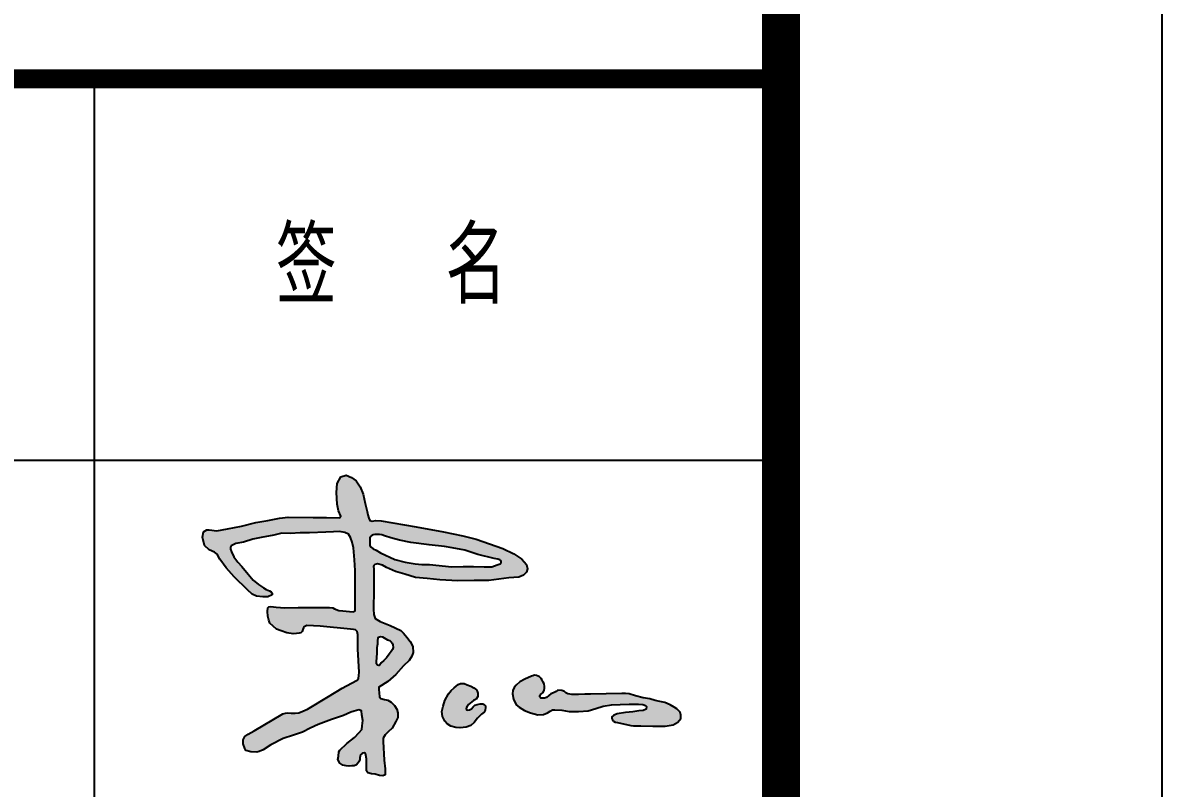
# Model space of a CAD drawing. Extents: x -427546 to -314919, y 698702 to 968782.
# Drawn here: x -356234 to -353246, y 907186 to 909193 of the extents above; entities that cross this region are included whole.
import ezdxf

# ---------------------------------------------------------------- set-up
doc = ezdxf.new("R2010")
doc.units = 0
doc.header["$LTSCALE"] = 1000
doc.header["$MEASUREMENT"] = 0
doc.layers.get('0').update_dxf_attribs({"linetype": 'CONTINUOUS'})
for name, color, linetype in [('PUB_TEXT', 7, 'CONTINUOUS'), ('PUB_TITLE', 4, 'CONTINUOUS'), ('TWT_TITLE', 7, 'CONTINUOUS')]:
    doc.layers.add(name, color=color, linetype=linetype)
doc.styles.add('TQ', font='txt.shx', dxfattribs={"width": 0.8, "bigfont": 'hztxt.shx'})

msp = doc.modelspace()

# ---------------------------------------------------------------- hatches: boundary and pattern name
h = msp.add_hatch(color=7)
h.paths.add_polyline_path([(-355313.2, 907760.7), (-355314.3, 907766.7), (-355313.4, 907770.1), (-355310.5, 907772.7), (-355304, 907774.2), (-355290.5, 907770.5), (-355279.9, 907764.7), (-355257.1, 907754.4), (-355232.6, 907746.6), (-355204.6, 907738.3), (-355173.9, 907735.7), (-355140.6, 907732), (-355093.3, 907729.4), (-355050.7, 907730), (-355011.8, 907730.5), (-354959.8, 907737), (-354933, 907739.5), (-354921.1, 907744.4), (-354912.9, 907752.2), (-354910.8, 907760.9), (-354913.3, 907772.3), (-354925.2, 907786.3), (-354946.6, 907800.6), (-354975.2, 907814.7), (-355010.3, 907826.9), (-355045.3, 907838.6), (-355080.4, 907847.3), (-355130.8, 907858.4), (-355202.8, 907871.4), (-355294.4, 907887.2), (-355308.6, 907887.7), (-355318.1, 907886.3), (-355323.6, 907888), (-355326.4, 907894.1), (-355329.3, 907902.8), (-355331.4, 907911), (-355335.9, 907932.3), (-355341.6, 907957), (-355349.5, 907976.3), (-355359.7, 907991.9), (-355371.7, 908000.9), (-355386.5, 908006.6), (-355400, 908002.1), (-355409.9, 907984.5), (-355411.1, 907961.1), (-355409.8, 907930.4), (-355406.6, 907913.5), (-355400.4, 907899.3), (-355403.7, 907894.6), (-355438, 907895.5), (-355472.2, 907896), (-355537.9, 907896.9), (-355561.1, 907893.6), (-355591.1, 907887.6), (-355623, 907882.1), (-355660.9, 907872.8), (-355696.9, 907865.5), (-355725.6, 907860.4), (-355745.5, 907863.1), (-355751.5, 907863.1), (-355760.3, 907858.1), (-355763, 907844.2), (-355757.4, 907822.3), (-355745.4, 907810.8), (-355731.6, 907804.8), (-355724.6, 907799.3), (-355717.7, 907786.3), (-355700.6, 907763.7), (-355679.8, 907740.2), (-355644.9, 907705.5), (-355632.9, 907694.6), (-355621.2, 907689.1), (-355604.3, 907687.7), (-355591.2, 907687.7), (-355579.9, 907692.4), (-355580.1, 907693.9), (-355580.3, 907695), (-355581.1, 907697.8), (-355582.9, 907701), (-355587, 907703.7), (-355595.7, 907706.9), (-355603.3, 907711.5), (-355616.2, 907720.1), (-355629.6, 907731.6), (-355643.4, 907747.3), (-355660.1, 907766.7), (-355670.2, 907778.2), (-355680.3, 907792.7), (-355686.7, 907805.5), (-355689.6, 907812.4), (-355689.6, 907818.1), (-355687.3, 907821.5), (-355675.4, 907827.7), (-355655.6, 907831.3), (-355630.7, 907838.6), (-355608.9, 907843.3), (-355576.1, 907849), (-355554.8, 907854.7), (-355531.8, 907853.6), (-355506.9, 907855.2), (-355482.5, 907855.7), (-355439.8, 907857.3), (-355419.1, 907858.3), (-355403.5, 907859.3), (-355389.4, 907856.2), (-355380.1, 907851.5), (-355374.4, 907843.2), (-355370.2, 907831.3), (-355367.1, 907815.7), (-355364.5, 907784.6), (-355362.4, 907756.5), (-355362.2, 907667.3), (-355362.5, 907650.8), (-355366.2, 907647.9), (-355376.9, 907649.4), (-355395.1, 907650.5), (-355405.5, 907652), (-355416.8, 907656), (-355421.4, 907658.9), (-355429.6, 907660), (-355473.2, 907660), (-355511.7, 907659.4), (-355547, 907659.1), (-355569.5, 907660.8), (-355583.4, 907662.3), (-355588.9, 907661.7), (-355591.8, 907658.8), (-355592.1, 907648.7), (-355591.8, 907637.1), (-355588.9, 907626.2), (-355586.3, 907618.9), (-355577.9, 907610.3), (-355568.9, 907603.1), (-355556.5, 907598.4), (-355542.1, 907593.2), (-355524.7, 907590.7), (-355516.2, 907591.3), (-355509, 907592), (-355504.9, 907592.9), (-355501.9, 907596.3), (-355499.8, 907602.1), (-355498.4, 907606.1), (-355496.5, 907609), (-355489.1, 907612.8), (-355454.5, 907611), (-355374.3, 907602.7), (-355367, 907602.2), (-355361.6, 907600.7), (-355356.9, 907596.6), (-355355.6, 907588.3), (-355355.1, 907550.4), (-355352.3, 907490.4), (-355352.5, 907481.4), (-355353.3, 907473.7), (-355357.4, 907469.3), (-355372.2, 907461.1), (-355396.5, 907447.9), (-355432.3, 907425.8), (-355487.5, 907393.2), (-355499.9, 907387.6), (-355510.4, 907383.1), (-355520, 907382.8), (-355530.6, 907382.4), (-355539.3, 907383.2), (-355545.1, 907382.6), (-355551.9, 907380.5), (-355627.6, 907336.3), (-355643.5, 907327.5), (-355652, 907321.1), (-355656.1, 907312.1), (-355656.1, 907302.1), (-355652, 907290), (-355648.9, 907284.1), (-355636, 907281.1), (-355620.6, 907280.5), (-355614.2, 907281.6), (-355603.6, 907286.1), (-355583.8, 907299), (-355551.4, 907315.8), (-355524.3, 907324.8), (-355500.9, 907333), (-355480.7, 907343.3), (-355459.4, 907352.7), (-355424.4, 907365.8), (-355393.1, 907376.5), (-355373.8, 907385.5), (-355364.8, 907387.6), (-355352.8, 907390.9), (-355345.9, 907388.8), (-355344.6, 907378.5), (-355342.6, 907362.9), (-355343.8, 907349), (-355345, 907339.9), (-355351.6, 907331.3), (-355364.4, 907318.6), (-355384.1, 907302.6), (-355403.1, 907285.7), (-355405.6, 907281.2), (-355406.6, 907270), (-355407.9, 907261.1), (-355402.7, 907251), (-355395.1, 907246), (-355386, 907244.2), (-355378.2, 907243), (-355371.3, 907243.9), (-355365.4, 907244.6), (-355359.2, 907246.9), (-355355.6, 907251.2), (-355352.6, 907254.4), (-355350.3, 907261.1), (-355350.3, 907264.9), (-355349.6, 907269.3), (-355348.2, 907273.2), (-355344.3, 907276.6), (-355342.5, 907277.7), (-355339.3, 907278.7), (-355335.7, 907276.8), (-355334.5, 907272), (-355333.1, 907262.9), (-355333, 907252.3), (-355332.7, 907237.7), (-355332.7, 907231.2), (-355329.1, 907226), (-355320, 907223.4), (-355309.9, 907222.1), (-355298.9, 907218.9), (-355290.1, 907217.9), (-355283.4, 907221), (-355283.4, 907236.7), (-355286.7, 907259), (-355288.9, 907307.7), (-355289.3, 907316.9), (-355284.2, 907325.3), (-355276.2, 907333.6), (-355265.2, 907343.1), (-355255.7, 907360.7), (-355250.9, 907371), (-355250.2, 907383.4), (-355253.1, 907393.2), (-355259.3, 907402.7), (-355268.3, 907411), (-355276.7, 907416.4), (-355285.3, 907418.2), (-355295.5, 907421.3), (-355298.4, 907425.4), (-355299.5, 907435.5), (-355300.4, 907444.5), (-355300.8, 907450.5), (-355276.8, 907465.1), (-355255.8, 907483.8), (-355235.7, 907507), (-355221.1, 907520.9), (-355213.8, 907531.5), (-355210.5, 907541.4), (-355211.2, 907557.2), (-355217.8, 907570), (-355226.9, 907582), (-355235.7, 907592.2), (-355242.3, 907599.2), (-355270.9, 907612), (-355297.2, 907623.1), (-355309.9, 907630.5), (-355313.4, 907641.5), (-355314.6, 907655), (-355313.2, 907705.9)])
h.paths.add_polyline_path([(-355296.1, 907803.2), (-355307.6, 907809.6), (-355315.3, 907813.5), (-355320.8, 907817.4), (-355323.6, 907822.2), (-355324, 907829), (-355324.2, 907842.7), (-355322.8, 907844.5), (-355321.5, 907846.6), (-355318.9, 907848.7), (-355314.9, 907850), (-355311.1, 907850.8), (-355304.3, 907851.1), (-355299, 907851), (-355292.6, 907850), (-355285.6, 907847.8), (-355268.9, 907842.7), (-355246.3, 907836.2), (-355216.7, 907829.8), (-355168.4, 907823.6), (-355127.9, 907819.5), (-355108.2, 907816.4), (-355074.9, 907809.6), (-355040.6, 907798.7), (-354998.2, 907787.9), (-354988, 907786.1), (-354982.7, 907784.4), (-354980.1, 907782.8), (-354979.5, 907780.2), (-354979.3, 907777.9), (-354982.3, 907774.1), (-354989.8, 907771.9), (-355004.2, 907766.5), (-355023.9, 907766.3), (-355052, 907766.9), (-355078.9, 907766.9), (-355109.2, 907766.3), (-355167.2, 907772.7), (-355187.7, 907772.7), (-355205.2, 907773.9), (-355230.9, 907778.6), (-355258.4, 907785.6)], flags=16)
h.paths.add_polyline_path([(-355298.9, 907582.6), (-355295.7, 907583.2), (-355291, 907582.6), (-355277.4, 907575), (-355271.9, 907572.7), (-355268.3, 907569.7), (-355265.3, 907566.1), (-355263.9, 907561.5), (-355263.2, 907554.4), (-355264.8, 907549.4), (-355267.8, 907544.1), (-355273.1, 907537.3), (-355280.4, 907527.7), (-355287.5, 907520.6), (-355293.9, 907514.2), (-355297.8, 907509.4), (-355300.5, 907507.8), (-355303.5, 907507.9), (-355305, 907508.8), (-355306.4, 907511.4), (-355306.5, 907516.9), (-355305, 907539.9), (-355304.4, 907553.5), (-355303.8, 907559.6), (-355303.1, 907563.9), (-355303, 907573.1), (-355302.5, 907579.5), (-355301.4, 907581.7)], flags=16)
h = msp.add_hatch(color=7)
h.paths.add_polyline_path([(-355031.5, 907379.6), (-355024.3, 907385), (-355021.8, 907390.6), (-355020.2, 907397.6), (-355020.7, 907401.9), (-355023.8, 907405.5), (-355027.9, 907407.3), (-355034.9, 907406.6), (-355042.1, 907404.8), (-355048.5, 907403.7), (-355052.9, 907399.1), (-355057, 907393.7), (-355062.4, 907390.9), (-355067, 907389.9), (-355070.1, 907391.4), (-355071.1, 907395.3), (-355069.1, 907399.9), (-355065.2, 907405), (-355052.3, 907415.7), (-355045.4, 907419.5), (-355040.9, 907426.1), (-355041.1, 907434.6), (-355042.1, 907440.1), (-355044, 907443.7), (-355051.1, 907448.8), (-355059.4, 907452.9), (-355069, 907456.9), (-355076.9, 907460.2), (-355086.1, 907460.2), (-355092, 907457.5), (-355097.3, 907453.3), (-355102.7, 907448.5), (-355110.4, 907442), (-355117.6, 907432.8), (-355127.2, 907415.9), (-355132, 907400.6), (-355135.1, 907387.2), (-355133.6, 907374.1), (-355127.4, 907361.8), (-355121.2, 907354.1), (-355111.7, 907348), (-355098.4, 907345.1), (-355086.8, 907343.6), (-355071.6, 907345.4), (-355058.8, 907349.8), (-355050.3, 907358), (-355041.8, 907369.5)])
h.paths.add_polyline_path([(-354550.6, 907410.5), (-354563.8, 907413.1), (-354575.8, 907416), (-354589.4, 907420.4), (-354606.9, 907422.9), (-354627.4, 907428), (-354643.5, 907432.8), (-354653.3, 907434.2), (-354662.8, 907434.2), (-354745.2, 907432.3), (-354759.8, 907432.3), (-354776.3, 907431.3), (-354793.8, 907431), (-354804.3, 907433.3), (-354809.5, 907435.4), (-354813.8, 907439.2), (-354820.5, 907442.3), (-354830.6, 907442.6), (-354835.2, 907439), (-354841.9, 907436.2), (-354849.1, 907433.3), (-354854.7, 907428.4), (-354860.5, 907423.3), (-354866.1, 907421.6), (-354870.3, 907422.1), (-354875.3, 907421.9), (-354877.8, 907425.2), (-354878.1, 907428.8), (-354876.1, 907431.6), (-354872.5, 907433.8), (-354870, 907436), (-354866.4, 907442.2), (-354865.9, 907448.3), (-354866.2, 907452.8), (-354867, 907459.5), (-354869.1, 907464), (-354872.3, 907469.1), (-354874.6, 907473.5), (-354878.6, 907477.5), (-354882.3, 907479.9), (-354886.5, 907481.4), (-354892.2, 907482.3), (-354894.6, 907481.5), (-354896.9, 907480.3), (-354899.7, 907479.4), (-354917.2, 907471.4), (-354930.4, 907464.8), (-354939.9, 907456), (-354945.3, 907449.8), (-354948.6, 907442.2), (-354950.1, 907433), (-354947.5, 907419.5), (-354940.2, 907404.6), (-354932.2, 907398), (-354918.7, 907389.2), (-354902.6, 907383.4), (-354883.6, 907378.3), (-354868.2, 907379), (-354858, 907383), (-354851, 907388.1), (-354844.5, 907391.4), (-354838.6, 907391.4), (-354820.7, 907390.7), (-354801.2, 907387), (-354777, 907386.6), (-354751.6, 907388.4), (-354731.1, 907394.7), (-354711.8, 907401.2), (-354690.2, 907404.1), (-354667.4, 907405.2), (-354644.1, 907405.8), (-354619.5, 907406.2), (-354608.2, 907404.8), (-354601, 907402.5), (-354598.1, 907399.6), (-354599.5, 907392.7), (-354606.9, 907389.7), (-354618.6, 907388.2), (-354634.5, 907386), (-354653.4, 907383.8), (-354675.6, 907380.3), (-354681.5, 907378.2), (-354685.2, 907376.2), (-354689.7, 907372.4), (-354689.3, 907368.3), (-354687.9, 907365.3), (-354684.7, 907361.6), (-354680.7, 907358.9), (-354674.7, 907358.3), (-354639.7, 907349.7), (-354632.5, 907348.8), (-354613.1, 907349.2), (-354582.1, 907348.1), (-354549.2, 907348.1), (-354528.3, 907351.7), (-354515.9, 907358.7), (-354508.6, 907368.5), (-354507.9, 907377.3), (-354509.7, 907385), (-354518.5, 907394.1), (-354526.1, 907398.5), (-354536.4, 907404.3)])

# ---------------------------------------------------------------- linework, layer by layer
for points in [[(-355579.9, 907692.4), (-355591.2, 907687.7), (-355604.3, 907687.7), (-355621.2, 907689.1), (-355632.9, 907694.6), (-355644.9, 907705.5), (-355679.8, 907740.2), (-355700.6, 907763.7), (-355717.7, 907786.3), (-355724.6, 907799.3), (-355731.6, 907804.8), (-355745.4, 907810.8), (-355757.4, 907822.3), (-355763, 907844.2), (-355760.3, 907858.1), (-355751.5, 907863.1), (-355745.5, 907863.1), (-355725.6, 907860.4), (-355696.9, 907865.5), (-355660.9, 907872.8), (-355623, 907882.1), (-355591.1, 907887.6), (-355561.1, 907893.6), (-355537.9, 907896.9), (-355472.2, 907896), (-355438, 907895.5), (-355403.7, 907894.6), (-355400.4, 907899.3), (-355406.6, 907913.5), (-355409.8, 907930.4), (-355411.1, 907961.1), (-355409.9, 907984.5), (-355400, 908002.1), (-355386.5, 908006.6), (-355371.7, 908000.9), (-355359.7, 907991.9), (-355349.5, 907976.3), (-355341.6, 907957), (-355335.9, 907932.3), (-355331.4, 907911), (-355329.3, 907902.8), (-355326.4, 907894.1), (-355323.6, 907888), (-355318.1, 907886.3), (-355308.6, 907887.7), (-355294.4, 907887.2), (-355202.8, 907871.4), (-355130.8, 907858.4), (-355080.4, 907847.3), (-355045.3, 907838.6), (-355010.3, 907826.9), (-354975.2, 907814.7), (-354946.6, 907800.6), (-354925.2, 907786.3), (-354913.3, 907772.3), (-354910.8, 907760.9), (-354912.9, 907752.2), (-354921.1, 907744.4), (-354933, 907739.5), (-354959.8, 907737), (-355011.8, 907730.5), (-355050.7, 907730), (-355093.3, 907729.4), (-355140.6, 907732), (-355173.9, 907735.7), (-355204.6, 907738.3), (-355232.6, 907746.6), (-355257.1, 907754.4), (-355279.9, 907764.7), (-355290.5, 907770.5), (-355304, 907774.2), (-355310.5, 907772.7), (-355313.4, 907770.1), (-355314.3, 907766.7), (-355313.2, 907760.7), (-355313.2, 907705.9), (-355314.6, 907655), (-355313.4, 907641.5), (-355309.9, 907630.5), (-355297.2, 907623.1), (-355270.9, 907612), (-355242.3, 907599.2), (-355235.7, 907592.2), (-355226.9, 907582), (-355217.8, 907570), (-355211.2, 907557.2), (-355210.5, 907541.4), (-355213.8, 907531.5), (-355221.1, 907520.9), (-355235.7, 907507), (-355255.8, 907483.8), (-355276.8, 907465.1), (-355300.8, 907450.5), (-355300.4, 907444.5), (-355299.5, 907435.5), (-355298.4, 907425.4), (-355295.5, 907421.3), (-355285.3, 907418.2), (-355276.7, 907416.4), (-355268.3, 907411), (-355259.3, 907402.7), (-355253.1, 907393.2), (-355250.2, 907383.4), (-355250.9, 907371), (-355255.7, 907360.7), (-355265.2, 907343.1), (-355276.2, 907333.6), (-355284.2, 907325.3), (-355289.3, 907316.9), (-355288.9, 907307.7), (-355286.7, 907259), (-355283.4, 907236.7), (-355283.4, 907221), (-355290.1, 907217.9), (-355298.9, 907218.9), (-355309.9, 907222.1), (-355320, 907223.4), (-355329.1, 907226), (-355332.7, 907231.2), (-355332.7, 907237.7), (-355333, 907252.3), (-355333.1, 907262.9), (-355334.5, 907272), (-355335.7, 907276.8), (-355339.3, 907278.7), (-355342.5, 907277.7), (-355344.3, 907276.6), (-355348.2, 907273.2), (-355349.6, 907269.3), (-355350.3, 907264.9), (-355350.3, 907261.1), (-355352.6, 907254.4), (-355355.6, 907251.2), (-355359.2, 907246.9), (-355365.4, 907244.6), (-355371.3, 907243.9), (-355378.2, 907243), (-355386, 907244.2), (-355395.1, 907246), (-355402.7, 907251), (-355407.9, 907261.1), (-355406.6, 907270), (-355405.6, 907281.2), (-355403.1, 907285.7), (-355384.1, 907302.6), (-355364.4, 907318.6), (-355351.6, 907331.3), (-355345, 907339.9), (-355343.8, 907349), (-355342.6, 907362.9), (-355344.6, 907378.5), (-355345.9, 907388.8), (-355352.8, 907390.9), (-355364.8, 907387.6), (-355373.8, 907385.5), (-355393.1, 907376.5), (-355424.4, 907365.8), (-355459.4, 907352.7), (-355480.7, 907343.3), (-355500.9, 907333), (-355524.3, 907324.8), (-355551.4, 907315.8), (-355583.8, 907299), (-355603.6, 907286.1), (-355614.2, 907281.6), (-355620.6, 907280.5), (-355636, 907281.1), (-355648.9, 907284.1), (-355652, 907290), (-355656.1, 907302.1), (-355656.1, 907312.1), (-355652, 907321.1), (-355643.5, 907327.5), (-355627.6, 907336.3), (-355551.9, 907380.5), (-355545.1, 907382.6), (-355539.3, 907383.2), (-355530.6, 907382.4), (-355520, 907382.8), (-355510.4, 907383.1), (-355499.9, 907387.6), (-355487.5, 907393.2), (-355432.3, 907425.8), (-355396.5, 907447.9), (-355372.2, 907461.1), (-355357.4, 907469.3), (-355353.3, 907473.7), (-355352.5, 907481.4), (-355352.3, 907490.4), (-355355.1, 907550.4), (-355355.6, 907588.3), (-355356.9, 907596.6), (-355361.6, 907600.7), (-355367, 907602.2), (-355374.3, 907602.7), (-355454.5, 907611), (-355489.1, 907612.8), (-355496.5, 907609), (-355498.4, 907606.1), (-355499.8, 907602.1), (-355501.9, 907596.3), (-355504.9, 907592.9), (-355509, 907592), (-355516.2, 907591.3), (-355524.7, 907590.7), (-355542.1, 907593.2), (-355556.5, 907598.4), (-355568.9, 907603.1), (-355577.9, 907610.3), (-355586.3, 907618.9), (-355588.9, 907626.2), (-355591.8, 907637.1), (-355592.1, 907648.7), (-355591.8, 907658.8), (-355588.9, 907661.7), (-355583.4, 907662.3), (-355569.5, 907660.8), (-355547, 907659.1), (-355511.7, 907659.4), (-355473.2, 907660), (-355429.6, 907660), (-355421.4, 907658.9), (-355416.8, 907656), (-355405.5, 907652), (-355395.1, 907650.5), (-355376.9, 907649.4), (-355366.2, 907647.9), (-355362.5, 907650.8), (-355362.2, 907667.3), (-355362.4, 907756.5), (-355364.5, 907784.6), (-355367.1, 907815.7), (-355370.2, 907831.3), (-355374.4, 907843.2), (-355380.1, 907851.5), (-355389.4, 907856.2), (-355403.5, 907859.3), (-355419.1, 907858.3), (-355439.8, 907857.3), (-355482.5, 907855.7), (-355506.9, 907855.2), (-355531.8, 907853.6), (-355554.8, 907854.7), (-355576.1, 907849), (-355608.9, 907843.3), (-355630.7, 907838.6), (-355655.6, 907831.3), (-355675.4, 907827.7), (-355687.3, 907821.5), (-355689.6, 907818.1), (-355689.6, 907812.4), (-355686.7, 907805.5), (-355680.3, 907792.7), (-355670.2, 907778.2), (-355660.1, 907766.7), (-355643.4, 907747.3), (-355629.6, 907731.6), (-355616.2, 907720.1), (-355603.3, 907711.5), (-355595.7, 907706.9), (-355587, 907703.7), (-355582.9, 907701), (-355581.1, 907697.8), (-355580.3, 907695), (-355580.1, 907693.9)], [(-355324.2, 907842.7), (-355324, 907829), (-355323.6, 907822.2), (-355320.8, 907817.4), (-355315.3, 907813.5), (-355307.6, 907809.6), (-355296.1, 907803.2), (-355258.4, 907785.6), (-355230.9, 907778.6), (-355205.2, 907773.9), (-355187.7, 907772.7), (-355167.2, 907772.7), (-355109.2, 907766.3), (-355078.9, 907766.9), (-355052, 907766.9), (-355023.9, 907766.3), (-355004.2, 907766.5), (-354989.8, 907771.9), (-354982.3, 907774.1), (-354979.3, 907777.9), (-354979.5, 907780.2), (-354980.1, 907782.8), (-354982.7, 907784.4), (-354988, 907786.1), (-354998.2, 907787.9), (-355040.6, 907798.7), (-355074.9, 907809.6), (-355108.2, 907816.4), (-355127.9, 907819.5), (-355168.4, 907823.6), (-355216.7, 907829.8), (-355246.3, 907836.2), (-355268.9, 907842.7), (-355285.6, 907847.8), (-355292.6, 907850), (-355299, 907851), (-355304.3, 907851.1), (-355311.1, 907850.8), (-355314.9, 907850), (-355318.9, 907848.7), (-355321.5, 907846.6), (-355322.8, 907844.5)], [(-355303.1, 907563.9), (-355303, 907573.1), (-355302.5, 907579.5), (-355301.4, 907581.7), (-355298.9, 907582.6), (-355295.7, 907583.2), (-355291, 907582.6), (-355277.4, 907575), (-355271.9, 907572.7), (-355268.3, 907569.7), (-355265.3, 907566.1), (-355263.9, 907561.5), (-355263.2, 907554.4), (-355264.8, 907549.4), (-355267.8, 907544.1), (-355273.1, 907537.3), (-355280.4, 907527.7), (-355287.5, 907520.6), (-355293.9, 907514.2), (-355297.8, 907509.4), (-355300.5, 907507.8), (-355303.5, 907507.9), (-355305, 907508.8), (-355306.4, 907511.4), (-355306.5, 907516.9), (-355305, 907539.9), (-355304.4, 907553.5), (-355303.8, 907559.6)], [(-355092, 907457.5), (-355086.1, 907460.2), (-355076.9, 907460.2), (-355069, 907456.9), (-355059.4, 907452.9), (-355051.1, 907448.8), (-355044, 907443.7), (-355042.1, 907440.1), (-355041.1, 907434.6), (-355040.9, 907426.1), (-355045.4, 907419.5), (-355052.3, 907415.7), (-355065.2, 907405), (-355069.1, 907399.9), (-355071.1, 907395.3), (-355070.1, 907391.4), (-355067, 907389.9), (-355062.4, 907390.9), (-355057, 907393.7), (-355052.9, 907399.1), (-355048.5, 907403.7), (-355042.1, 907404.8), (-355034.9, 907406.6), (-355027.9, 907407.3), (-355023.8, 907405.5), (-355020.7, 907401.9), (-355020.2, 907397.6), (-355021.8, 907390.6), (-355024.3, 907385), (-355031.5, 907379.6), (-355041.8, 907369.5), (-355050.3, 907358), (-355058.8, 907349.8), (-355071.6, 907345.4), (-355086.8, 907343.6), (-355098.4, 907345.1), (-355111.7, 907348), (-355121.2, 907354.1), (-355127.4, 907361.8), (-355133.6, 907374.1), (-355135.1, 907387.2), (-355132, 907400.6), (-355127.2, 907415.9), (-355117.6, 907432.8), (-355110.4, 907442), (-355102.7, 907448.5), (-355097.3, 907453.3)], [(-354899.7, 907479.4), (-354917.2, 907471.4), (-354930.4, 907464.8), (-354939.9, 907456), (-354945.3, 907449.8), (-354948.6, 907442.2), (-354950.1, 907433), (-354947.5, 907419.5), (-354940.2, 907404.6), (-354932.2, 907398), (-354918.7, 907389.2), (-354902.6, 907383.4), (-354883.6, 907378.3), (-354868.2, 907379), (-354858, 907383), (-354851, 907388.1), (-354844.5, 907391.4), (-354838.6, 907391.4), (-354820.7, 907390.7), (-354801.2, 907387), (-354777, 907386.6), (-354751.6, 907388.4), (-354731.1, 907394.7), (-354711.8, 907401.2), (-354690.2, 907404.1), (-354667.4, 907405.2), (-354644.1, 907405.8), (-354619.5, 907406.2), (-354608.2, 907404.8), (-354601, 907402.5), (-354598.1, 907399.6), (-354599.5, 907392.7), (-354606.9, 907389.7), (-354618.6, 907388.2), (-354634.5, 907386), (-354653.4, 907383.8), (-354675.6, 907380.3), (-354681.5, 907378.2), (-354685.2, 907376.2), (-354689.7, 907372.4), (-354689.3, 907368.3), (-354687.9, 907365.3), (-354684.7, 907361.6), (-354680.7, 907358.9), (-354674.7, 907358.3), (-354639.7, 907349.7), (-354632.5, 907348.8), (-354613.1, 907349.2), (-354582.1, 907348.1), (-354549.2, 907348.1), (-354528.3, 907351.7), (-354515.9, 907358.7), (-354508.6, 907368.5), (-354507.9, 907377.3), (-354509.7, 907385), (-354518.5, 907394.1), (-354526.1, 907398.5), (-354536.4, 907404.3), (-354550.6, 907410.5), (-354563.8, 907413.1), (-354575.8, 907416), (-354589.4, 907420.4), (-354606.9, 907422.9), (-354627.4, 907428), (-354643.5, 907432.8), (-354653.3, 907434.2), (-354662.8, 907434.2), (-354745.2, 907432.3), (-354759.8, 907432.3), (-354776.3, 907431.3), (-354793.8, 907431), (-354804.3, 907433.3), (-354809.5, 907435.4), (-354813.8, 907439.2), (-354820.5, 907442.3), (-354830.6, 907442.6), (-354835.2, 907439), (-354841.9, 907436.2), (-354849.1, 907433.3), (-354854.7, 907428.4), (-354860.5, 907423.3), (-354866.1, 907421.6), (-354870.3, 907422.1), (-354875.3, 907421.9), (-354877.8, 907425.2), (-354878.1, 907428.8), (-354876.1, 907431.6), (-354872.5, 907433.8), (-354870, 907436), (-354866.4, 907442.2), (-354865.9, 907448.3), (-354866.2, 907452.8), (-354867, 907459.5), (-354869.1, 907464), (-354872.3, 907469.1), (-354874.6, 907473.5), (-354878.6, 907477.5), (-354882.3, 907479.9), (-354886.5, 907481.4), (-354892.2, 907482.3), (-354894.6, 907481.5), (-354896.9, 907480.3)]]:
    msp.add_lwpolyline(points, close=True)
at = {"layer": 'PUB_TITLE', "color": 4}
for p, q in [((-356045.8, 902046.4), (-356045.8, 909046.4)), ((-359745.8, 908046.4), (-354245.8, 908046.4))]:
    msp.add_line(p, q, dxfattribs=at)
at = {"layer": 'PUB_TITLE', "color": 4, "const_width": 50}
msp.add_lwpolyline([(-359745.8, 909046.4), (-354245.8, 909046.4)], dxfattribs=at)
at = {"layer": 'TWT_TITLE', "color": 4}
msp.add_lwpolyline([(-427545.8, 884782.3), (-353245.8, 884782.3), (-353245.8, 926782.3), (-427545.8, 926782.3)], close=True, dxfattribs=at)
at = {"layer": 'TWT_TITLE', "color": 4, "const_width": 100}
msp.add_lwpolyline([(-425045.8, 885782.3), (-354245.8, 885782.3), (-354245.8, 925782.3), (-425045.8, 925782.3)], close=True, dxfattribs=at)

# ---------------------------------------------------------------- texts
at = {"layer": 'PUB_TEXT', "color": 2, "insert": (-355570.7, 908656), "char_height": 200, "width": 1679.83, "attachment_point": 1, "style": 'TQ'}
msp.add_mtext('签  名', dxfattribs=at)

doc.saveas('drawing.dxf')
